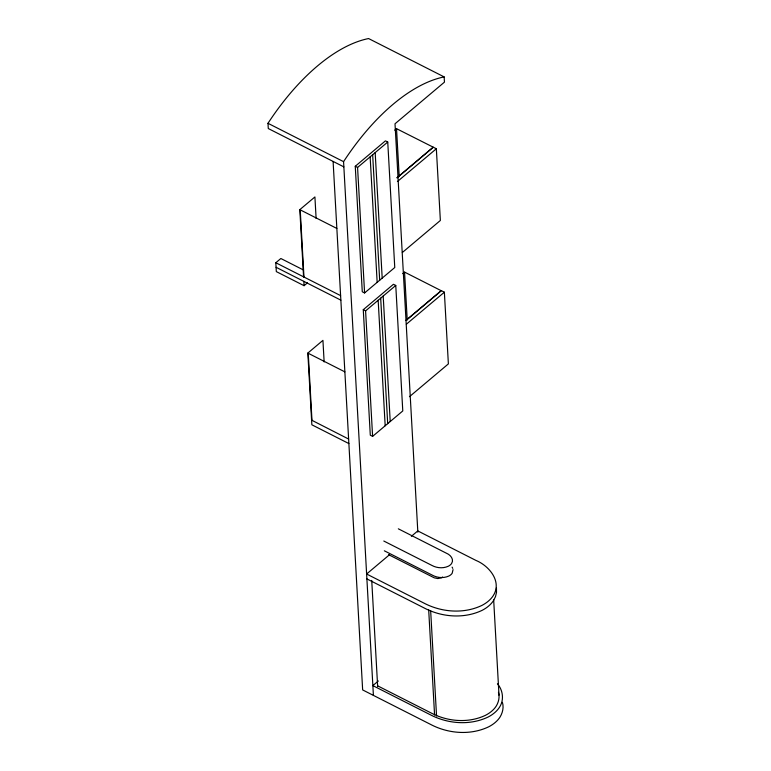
<?xml version="1.0" encoding="UTF-8"?>
<svg xmlns="http://www.w3.org/2000/svg" width="771" height="771" viewBox="0 0 771 771"><rect width="100%" height="100%" fill="white"/><g stroke="black" fill="none" stroke-linecap="round" stroke-linejoin="round"><path stroke-width="1.16" d="M303.581 276.837L299.823 209.654L314.915 196.942L316.12 218.501M394.713 130.193L396.525 128.67L436.347 148.764L440.357 220.477L402.337 252.512M355.258 166.276L385.433 140.852L387.746 142.028L394.762 267.518L364.587 292.951L362.274 291.775L355.258 166.276L357.571 167.452L364.587 292.951M357.571 167.452L387.746 142.028M307.427 282.87L304.082 285.694L276.317 271.604L275.816 262.747L280.846 258.507L303.273 269.889M397.055 177.706L433.263 147.194L397.055 177.831M397.422 181.561L436.347 148.764M348.877 443.576L311.85 424.782L307.841 353.079L322.933 340.358L324.138 361.927M402.732 273.618L404.544 272.096L441.291 290.744L405.98 320.495M363.276 309.701L393.451 284.277L395.764 285.453L402.78 410.943L372.605 436.376L370.292 435.201L363.276 309.701L365.589 310.877L372.605 436.376M365.589 310.877L395.764 285.453M405.98 320.37L441.282 290.619L444.366 292.19L448.375 363.902L409.449 396.699M406.346 324.225L444.366 292.19M389.461 554.763L366.62 574.01L425.438 603.857C442.776 612.434 464.258 613.88 481.914 605.418A34.888 23.024 -3.2 0 0 493.228 595.694C502.355 581.623 489.026 565.731 475.958 560.43L417.776 530.911L411.377 536.298M378.339 680.986L372.856 685.602L431.673 715.449C449.021 724.027 470.493 725.472 488.159 717.011A34.888 23.024 -3.2 0 0 499.473 707.286C504.301 700.097 503.01 690.19 497.44 683.79M417.843 532.173L395.012 123.784L444.453 82.131L444.154 76.907L368.577 38.55A169.302 83.943 -63.1 0 0 267.99 123.302L268.279 128.535L343.856 166.883M267.99 123.302L343.567 161.659L373.405 695.394M299.823 209.654L336.84 228.438M275.816 262.747L340.599 295.621M276.076 267.277L340.849 300.15M307.841 353.079L344.868 371.863M311.6 420.147L348.617 439.046M398.328 528.81L446.505 553.27C450.36 554.735 454.37 559.399 451.604 563.495A9.907 6.544 -3.2 0 1 448.211 566.28C443.017 568.622 436.733 568.102 431.789 565.365L383.794 541.02M384.344 550.802L432.329 575.156C437.282 577.893 443.566 578.414 448.761 576.072A9.907 6.544 -3.2 0 0 452.153 573.287L453.049 569.615M388.603 554.667L434.227 577.816L437.861 578.568L441.33 577.855A4.761 3.142 -3.2 0 0 442.535 577.026M366.89 578.905L425.708 608.753C443.055 617.33 464.527 618.766 482.193 610.314A34.888 23.024 -3.2 0 0 493.507 600.59L495.502 596.619L496.505 592.369L496.447 588.003M377.626 685.824L432.714 713.782C448.953 721.82 469.067 723.169 485.605 715.247A32.671 21.559 -3.2 0 0 496.206 706.14C498.702 702.063 499.868 696.974 498.442 692.329M452.114 567.138L452.731 568.362M502.413 702.333C503.935 707.296 502.682 712.732 500.022 717.078A34.888 23.024 -3.2 0 1 488.708 726.802C471.042 735.255 449.56 733.819 432.223 725.241L362.649 689.929L333.101 161.428M493.662 599.693L499.001 695.153M430.661 610.767L436.55 715.97M428.686 609.765L434.574 714.968M396.525 128.67L399.205 176.569M404.544 272.096L407.223 319.994M375.178 152.619L382.194 278.119M383.197 296.045L390.213 421.544M372.663 154.74L379.679 280.239M380.681 298.165L387.697 423.655M370.147 156.86L377.164 282.35M378.166 300.285L385.182 425.775M371.728 580.428L377.665 686.633M300.218 209.847L303.967 277.03M308.236 353.272L311.985 420.455M303.832 281.367L304.082 285.694M343.567 161.659A169.302 83.943 -63.1 0 1 444.154 76.907"/></g></svg>
